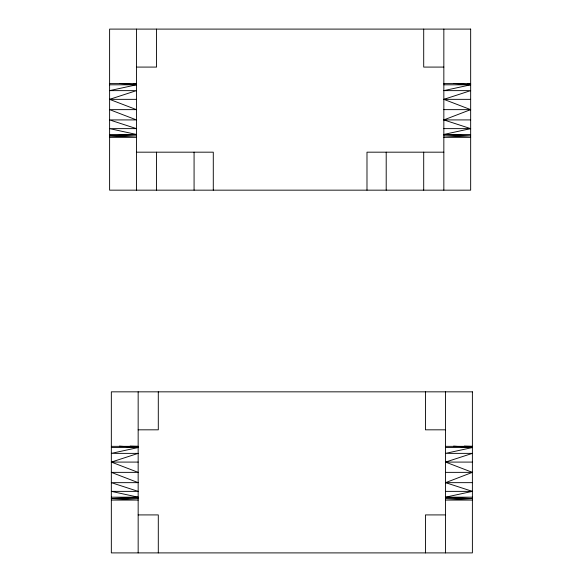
<?xml version="1.0" encoding="UTF-8"?>
<svg xmlns="http://www.w3.org/2000/svg" width="582" height="582" viewBox="0 0 582 582"><rect width="100%" height="100%" fill="white"/><g stroke="black" fill="none" stroke-linecap="round" stroke-linejoin="round"><path stroke-width="0.87" d="M443.84 137.337L470.663 137.337L443.84 135.824L470.663 135.824L443.84 134.449L470.663 128.629L443.84 119.914L470.663 109.634L443.84 99.347L470.663 90.632L443.84 90.632L470.663 84.805L453.669 83.517M445.565 500.069L472.388 500.069L445.565 498.563L472.388 498.563L445.565 497.188L472.388 491.368L445.565 482.653L472.388 472.366L445.565 462.086L472.388 453.371L445.565 453.371L472.388 447.543L453.611 446.118M109.612 137.337L136.435 137.337L109.612 135.824L136.435 134.449L109.612 128.629L136.435 128.629L109.612 119.914L136.435 119.914L109.612 109.634L136.435 109.634L109.612 99.347L136.435 90.632L109.612 90.632L136.435 84.805L119.448 83.517M111.337 500.069L138.16 500.069L111.337 498.563L138.16 497.188L111.337 491.368L138.16 491.368L111.337 482.653L138.16 482.653L111.337 472.366L138.16 472.366L111.337 462.086L138.16 453.371L111.337 453.371L138.16 447.543L119.383 446.118M136.435 67.083L156.565 67.083L156.565 29.1M443.84 67.083L423.703 67.083L423.703 29.1M109.612 83.612L136.435 83.612L133.751 83.532M443.84 83.612L470.663 83.612L467.979 83.532M109.612 84.805L136.435 84.805M443.84 84.805L470.663 84.805M109.612 99.347L136.435 99.347M443.84 99.347L470.663 99.347M443.84 109.634L470.663 109.634M443.84 119.914L470.663 119.914M443.84 128.629L470.663 128.629M109.612 134.449L136.435 134.449M443.84 134.449L470.663 134.449M109.612 135.824L136.435 135.824M136.435 152.178L213.288 152.178L213.288 190.161M443.84 152.178L366.987 152.178L366.987 190.161M138.16 429.822L158.297 429.822L158.297 391.839M445.565 429.822L425.435 429.822L425.435 391.839M111.337 446.35L138.16 446.35L130.113 446.096M445.565 446.35L472.388 446.35L464.341 446.096M111.337 447.543L138.16 447.543M445.565 447.543L472.388 447.543M111.337 462.086L138.16 462.086M445.565 462.086L472.388 462.086M445.565 472.366L472.388 472.366M445.565 482.653L472.388 482.653M445.565 491.368L472.388 491.368M111.337 497.188L138.16 497.188M445.565 497.188L472.388 497.188M111.337 498.563L138.16 498.563M138.16 514.917L158.297 514.917L158.297 552.9M445.565 514.917L425.435 514.917L425.435 552.9M445.565 391.839L445.565 552.9M443.84 29.1L443.84 190.161M423.703 152.178L423.703 190.161M386.201 152.178L386.201 190.161M194.075 152.178L194.075 190.161M156.565 152.178L156.565 190.161M138.16 391.839L138.16 552.9M136.435 29.1L136.435 190.161M470.663 29.1L109.612 29.1L109.612 190.161L470.663 190.161L470.663 29.1M472.388 391.839L111.337 391.839L111.337 552.9L472.388 552.9L472.388 391.839"/></g></svg>
